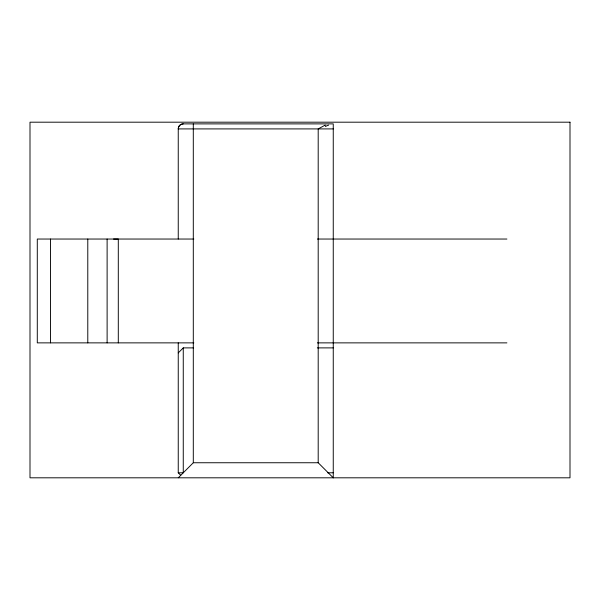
<?xml version="1.0" encoding="UTF-8"?>
<svg xmlns="http://www.w3.org/2000/svg" width="600" height="600" viewBox="0 0 600 600"><rect width="100%" height="100%" fill="white"/><g stroke="black" fill="none" stroke-linecap="round" stroke-linejoin="round"><path stroke-width="0.9" d="M178.245 352.905L183.262 347.888L193.575 347.888M178.282 477.772L193.298 462.75L193.298 123.885M324.93 125.243L318.195 128.91L318.195 462.75L333.218 477.772M333.255 477.81L333.255 123.885L183.262 123.885C180.578 123.817 178.17 126.225 178.245 128.91L178.245 239.04M333.255 128.91L178.245 128.91A5.018 5.018 0 0 1 183.262 123.885M193.822 239.04L37.29 239.04L37.29 342.87L193.822 342.87M317.377 239.04L506.903 239.04M113.535 239.04L118.297 239.04L118.297 342.87M317.377 342.87L506.903 342.87M317.317 347.888L333.255 347.888M193.298 462.75L318.195 462.75M178.245 342.87L178.245 472.793L183.262 472.793L183.262 347.888M327.63 472.793L333.255 472.793M178.245 472.793L180.75 475.305M107.115 239.04L107.115 342.87M87.787 239.04L87.787 342.87M50.483 239.04L50.483 342.87M325.373 126.525A10.508 4.012 -36 0 1 328.65 125.145M324.877 125.407A14.482 5.025 -34.7 0 1 325.365 125.183M570 122.19L30 122.19L30 477.81L570 477.81L570 122.19"/></g></svg>
